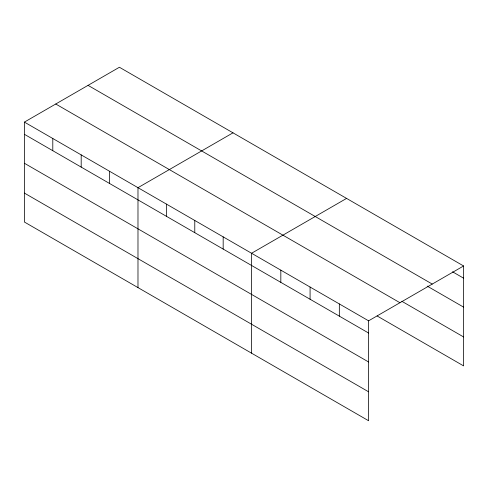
<?xml version="1.0" encoding="UTF-8"?>
<svg xmlns="http://www.w3.org/2000/svg" width="488" height="488" viewBox="0 0 488 488"><rect width="100%" height="100%" fill="white"/><g stroke="black" fill="none" stroke-linecap="round" stroke-linejoin="round"><path stroke-width="0.73" d="M24.4 122.104L368.592 320.823L368.592 420.748L24.4 222.028L24.4 122.104L119.407 67.252L463.6 265.972L463.6 365.896L377.132 315.974M232.989 132.834L137.982 187.685L137.982 287.603M346.571 198.409L251.57 253.26L251.57 353.184M368.592 320.823L463.6 265.972M452.547 271.798L463.6 278.178M88.053 85.357L432.246 284.071M427.189 286.108L463.6 307.129M401.837 301.291L463.6 336.952M55.754 104.005L399.946 302.725M24.4 134.31L368.592 333.03M24.4 163.26L368.592 361.98M24.4 193.083L368.592 391.803M339.337 303.933L339.337 316.139M310.081 287.042L310.081 299.248M280.826 270.151L280.826 282.357M223.175 236.863L223.175 249.075M194.779 220.472L194.779 232.678M166.377 204.076L166.377 216.282M109.587 171.288L109.587 183.494M81.191 154.891L81.191 167.103M52.795 138.501L52.795 150.707"/></g></svg>
